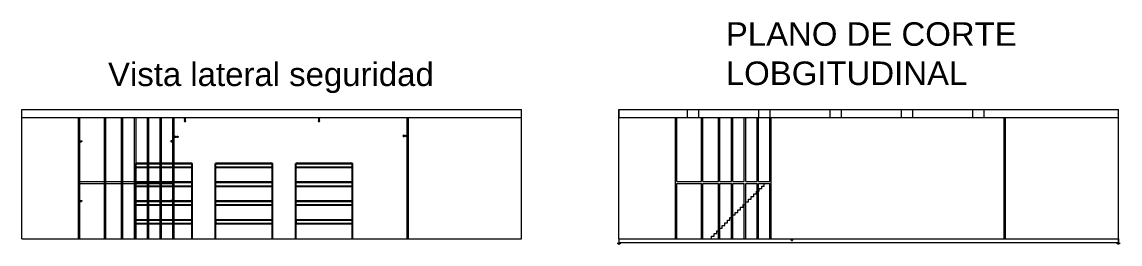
# Model space of a CAD drawing. Header units: millimetres. Extents: x -461 to 1315, y -154 to 152.
# Drawn here: x 1064.2 to 1180.7, y 25 to 48.6 of the extents above; entities that cross this region are included whole.
import ezdxf

# ---------------------------------------------------------------- set-up
doc = ezdxf.new("R2010")
doc.units = ezdxf.units.MM
doc.layers.get('0').update_dxf_attribs({"lineweight": 13})
for name, color, linetype, lineweight in [('A-AREA', 7, 'Continuous', 5), ('A-ROOF', 200, 'Continuous', 13), ('A-WALL', 253, 'Continuous', 15), ('E-AUXL', 72, 'Continuous', 13), ('E-GRND', 5, 'Continuous', 13), ('E-LTNG', 40, 'Continuous', 13), ('S-FNDN', 143, 'Continuous', 13), ('S-STRS', 4, 'Continuous', 13)]:
    doc.layers.add(name, color=color, linetype=linetype, lineweight=lineweight)
doc.layers.add('C-TRAL', color=212, linetype='Continuous')
doc.styles.get("Standard").update_dxf_attribs({"font": 'arial.ttf'})

# ---------------------------------------------------------------- blocks, each defined once
blk = doc.blocks.new('HB75_FACE')
at = {"lineweight": 0}
for p, q in [((-0.4, -4.2), (-0.4, -4)), ((-0.4, -4.2), (-0.4, -4)), ((-0.3, -4.2), (-0.3, -4)), ((-0.3, -4.2), (-0.3, -4)), ((-0.2, -4.2), (-0.2, -4)), ((-0.2, -4.2), (-0.2, -4)), ((-0.2, -4.2), (-0.2, -4)), ((-0.1, -4.2), (-0.1, -4)), ((-0.1, -4.2), (-0.1, -4)), ((0, -4.2), (0, -4)), ((0, -4.2), (0, -4)), ((0.1, -4.2), (0.1, -4)), ((0.1, -4.2), (0.1, -4)), ((0.2, -4.2), (0.2, -4)), ((0.2, -4.2), (0.2, -4)), ((0.2, -4.2), (0.2, -4)), ((0.3, -4.2), (0.3, -4)), ((0.3, -4.2), (0.3, -4)), ((0.4, -4.2), (0.4, -4)), ((0.4, -4.2), (0.4, -4))]:
    blk.add_line(p, q, dxfattribs=at)
for points in [[(-1.5, 0), (-1.5, -0.2, 0.27722), (-1.4, -0.3, 0.0221), (-0.9, -0.4, -0.362038), (-0.6, -0.6, 0.020914), (-0.5, -2.7, 0.377742), (-0.4, -2.7), (0.4, -2.7, 0.377742), (0.5, -2.7, 0.020914), (0.6, -0.6, -0.362038), (0.9, -0.4, 0.0221), (1.4, -0.3, 0.27722), (1.5, -0.2), (1.5, 0)], [(0.3, -3.3), (-0.3, -3.3, -0.379778), (-0.4, -3.3), (-0.5, -2.7), (0.5, -2.7), (0.4, -3.3, -0.379778)], [(-0.4, -6.9), (-0.4, -7.1), (0.4, -7.1), (0.4, -6.9, -0.16948)], [(-0.1, -3.6), (-0.2, -3.9, 0.423228), (-0.1, -3.9), (0.1, -3.9, 0.423228), (0.2, -3.9), (0.1, -3.6), (0.1, -3.6), (0.1, -3.5, 0.969782), (-0.1, -3.5), (-0.1, -3.6)], [(-0.2, -4.4), (-0.2, -4.3, -0.080856), (0.2, -4.3), (0.2, -4.4, 0.093119)]]:
    blk.add_lwpolyline(points, format="xyb", close=True)
at = {"lineweight": 0, "flags": 128}
for points in [[(-0.4, -4), (-0.4, -4), (0.4, -4), (0.4, -4)], [(0.4, -4.2), (-0.4, -4.2), (-0.4, -4), (0.4, -4)], [(0.4, -4.2), (0.4, -4.2), (-0.4, -4.2), (-0.4, -4.2)], [(-0.3, -4), (-0.3, -4), (0.3, -4), (0.3, -4)], [(-0.3, -4.2), (-0.3, -4.2), (0.3, -4.2), (0.3, -4.2)]]:
    blk.add_lwpolyline(points, close=True, dxfattribs=at)
blk.add_lwpolyline([(-0.1, -3.6), (-0.2, -3.6, -0.354119), (-0.2, -3.6), (-0.3, -3.3), (0.3, -3.3), (0.2, -3.6, -0.354119), (0.2, -3.6), (0.1, -3.6)], format="xyb")
blk.add_lwpolyline([(0.1, -3.9), (0.1, -4), (-0.1, -4), (-0.1, -3.9)], close=True)
blk.add_lwpolyline([(0.1, -4.3), (0.1, -4.2), (-0.1, -4.2), (-0.1, -4.3)])
for radius in [1.31, 1.2, 1.06, 1.09, 0.741, 0.665, 0.291]:
    blk.add_circle((0, -5.7), radius)
blk.add_arc((0, 5.7), 6.15, 262.0418, 277.9582)
blk = doc.blocks.new('HB75_SIDE-WALL')
at = {"lineweight": 0}
for p, q in [((-3.9, 0.7), (-3.9, 0.5)), ((-3.8, 0.7), (-3.8, 0.5)), ((-3.8, 0.7), (-3.8, 0.5)), ((-3.8, 0.7), (-3.8, 0.5)), ((-3.7, 3.7), (-3.7, 3.6)), ((-3.7, 3.7), (-3.7, 3.6)), ((-3.7, 0.7), (-3.7, 0.5)), ((-3.7, 0.7), (-3.7, 0.5)), ((-3.6, 3.7), (-3.6, 3.6)), ((-3.6, 3.7), (-3.6, 3.6)), ((-3.6, 3.7), (-3.6, 3.6)), ((-3.6, 3.7), (-3.6, 3.6)), ((-3.6, 3.7), (-3.6, 3.6)), ((-3.6, 0.7), (-3.6, 0.5)), ((-3.6, 0.7), (-3.6, 0.5)), ((-3.6, 0.7), (-3.6, 0.5)), ((-3.5, 3.7), (-3.5, 3.6)), ((-3.5, 3.7), (-3.5, 3.6)), ((-3.5, 3.7), (-3.5, 3.6)), ((-3.5, 3.7), (-3.5, 3.6)), ((-3.5, 3.7), (-3.5, 3.6)), ((-3.5, 0.7), (-3.5, 0.5)), ((-3.4, 3.7), (-3.4, 3.6)), ((-3.4, 3.7), (-3.4, 3.6)), ((-3.4, 3.7), (-3.4, 3.6)), ((-3.4, 3.7), (-3.4, 3.6)), ((-3.4, 3.7), (-3.4, 3.6)), ((-3.4, 0.7), (-3.4, 0.5)), ((-3.4, 0.7), (-3.4, 0.5)), ((-3.4, 0.7), (-3.4, 0.5)), ((-3.3, 3.7), (-3.3, 3.6)), ((-3.3, 3.7), (-3.3, 3.6)), ((-3.3, 3.7), (-3.3, 3.6)), ((-3.3, 0.7), (-3.3, 0.5)), ((-3.3, 0.7), (-3.3, 0.5)), ((-3.3, 0.7), (-3.3, 0.5)), ((-3.2, 0.7), (-3.2, 0.5)), ((-3.2, 0.7), (-3.2, 0.5)), ((-3.1, 0.7), (-3.1, 0.5)), ((-3.1, 0.7), (-3.1, 0.5))]:
    blk.add_line(p, q, dxfattribs=at)
blk.add_line((-0.9, 2.3), (-0.9, 1.9))
for points in [[(-0.6, 3.6), (-6.5, 3.6), (-6.5, 3.2, 0.023647), (-6.5, 3.2, 0.073045), (-6.3, 2.2, 0.305112), (-6.1, 2.1), (-4.6, 2.1, 0.030231), (-4.6, 2.1, 0.037695), (-3, 2.4, -0.066409), (-0.9, 2.7, 0.383469), (-0.7, 2.9)], [(-5.7, 2.1), (-5.7, 0.9, -0.199735), (-5.8, 1), (-5.8, 2.1)], [(-4.1, 2.2), (-4.1, 0.8, -0.017519), (-5.7, 0.9), (-5.7, 2.1), (-4.6, 2.1, 0.030231), (-4.6, 2.1, 0.011991)], [(-4, 2.2), (-4, 0.8, -0.374579), (-4.1, 0.8), (-4.1, 2.2, 0.002666)], [(-1.3, 2.7, -0.048561), (-1.1, 2.2, -0.15646), (-1.1, 2, -0.064172), (-1.3, 1.4, -0.183015), (-1.4, 1.3, -0.059758), (-2.9, 0.9, 0.070877), (-3.3, 0.9), (-3.5, 0.9, -0.022912), (-4, 0.9), (-4, 2.2, 0.023024), (-3, 2.4, -0.054644)], [(-2.9, 0.9, 0.070877), (-3.3, 0.9), (-3.5, 0.9, -0.022912), (-4, 0.9), (-4, 0.7, 0.414214), (-3.9, 0.7), (-3, 0.7, 0.328756), (-3, 0.7), (-3, 0.9, -0.293652)], [(-1.4, 1.5), (-1.3, 1.5), (-1.4, 1.5, -0.063661), (-3.9, 1.2, 0.062911)], [(-3.3, -0.3), (-3.6, -0.2, -0.354119), (-3.6, -0.2), (-3.6, 0.2, -0.354119), (-3.6, 0.2), (-3.3, 0.3)], [(-3.1, 2.4, -0.006319), (-3.4, 2.3, 0.371824), (-3.3, 2.3), (-1.3, 2.3, 1), (-1.3, 2.4)], [(-3.3, 2.2), (-1.2, 2.2, -1), (-1.2, 2.1), (-3.3, 2.1, -1)], [(-3.3, 2), (-1.3, 2, -1), (-1.3, 1.9), (-3.3, 1.9, -1)], [(-3.3, -0.3), (-3.3, 0.3, -0.379778), (-3.3, 0.4), (-2.7, 0.5), (-2.7, -0.5), (-3.3, -0.4, -0.379778)], [(0, 1.5), (-0.2, 1.5, 0.27722), (-0.3, 1.4, 0.0221), (-0.4, 0.9, -0.362038), (-0.6, 0.6, 0.020914), (-2.7, 0.5, 0.377742), (-2.7, 0.4), (-2.7, -0.4, 0.377742), (-2.7, -0.5, 0.020914), (-0.6, -0.6, -0.362038), (-0.4, -0.9, 0.0221), (-0.3, -1.4, 0.27722), (-0.2, -1.5), (0, -1.5)], [(-0.9, 2.3, -0.414214), (-0.9, 2.2), (-1.1, 2.2), (-1.1, 2.4), (-0.9, 2.4, -0.414214), (-0.9, 2.3)], [(-1.1, 1.8, 0.018604), (-1.1, 2, 0.15646), (-1.1, 2.2, 0.018604), (-1.1, 2.4), (-1.1, 2.4, -0.414214), (-1.1, 2.4), (-1.1, 1.9, -0.414214), (-1.1, 1.8)], [(-1.1, 2), (-0.9, 2, 0.414214), (-0.9, 2), (-0.9, 2.2, 0.414214), (-0.9, 2.2), (-1.1, 2.2)], [(-0.9, 2, 0.414214), (-0.9, 2), (-1.1, 2), (-1.1, 1.9), (-0.9, 1.9, 0.414214), (-0.9, 1.9)]]:
    blk.add_lwpolyline(points, format="xyb", close=True)
at = {"lineweight": 0, "flags": 128}
for points in [[(-3.9, 0.7), (-3.9, 0.7), (-3.1, 0.7), (-3.1, 0.7)], [(-3.9, 0.7), (-3.1, 0.7), (-3.1, 0.5), (-3.9, 0.5)], [(-3.1, 0.5), (-3.1, 0.5), (-3.9, 0.5), (-3.9, 0.5)], [(-3.2, 0.7), (-3.2, 0.7), (-3.8, 0.7), (-3.8, 0.7)], [(-3.2, 0.5), (-3.2, 0.5), (-3.8, 0.5), (-3.8, 0.5)], [(-3.5, 3.7), (-3.7, 3.7), (-3.7, 3.7), (-3.5, 3.7)], [(-3.5, 3.7), (-3.5, 3.7), (-3.7, 3.7), (-3.7, 3.6), (-3.3, 3.6), (-3.3, 3.7), (-3.4, 3.7), (-3.4, 3.7)], [(-3.7, 3.6), (-3.7, 3.6), (-3.3, 3.6), (-3.3, 3.6)], [(-3.3, 3.6), (-3.3, 3.6), (-3.7, 3.6), (-3.7, 3.6)], [(-3.6, 3.6), (-3.6, 3.6), (-3.3, 3.6), (-3.3, 3.6)], [(-3.3, 3.7), (-3.3, 3.7), (-3.4, 3.7), (-3.4, 3.7)]]:
    blk.add_lwpolyline(points, close=True, dxfattribs=at)
blk.add_lwpolyline([(-3.6, 0.4), (-3.6, 0.5), (-3.4, 0.5), (-3.4, 0.4)], close=True)
for points in [[(-3.3, 0.4, 0.386667), (-3.4, 0.4), (-3.6, 0.4, 0.423228), (-3.6, 0.4), (-3.6, 0.2)], [(-1.3, 2.7), (-1.1, 2.2, -0.110268), (-1.1, 2.1), (-1.3, 1.5)]]:
    blk.add_lwpolyline(points, format="xyb")
blk.add_lwpolyline([(-3.3, 0.3), (-3.3, 0.3)])
blk.add_arc((5.7, 0), 6.15, 172.0418, 187.9582)
blk = doc.blocks.new('*U299')
for p, q in [((0, 0), (0, -55)), ((-22, -55), (22, -55)), ((-15, -60), (15, -60)), ((-7, -66), (7, -66))]:
    blk.add_line(p, q)
blk = doc.blocks.new('RETIE - Tierra aislada')
for p, q in [((0, 0), (0, 20)), ((0, 0), (0, -20)), ((0, -20), (-20, -20)), ((0, -24), (-10, -24)), ((0, -28), (-5, -28)), ((0, -20), (20, -20)), ((0, -20), (0, -24)), ((0, -24), (10, -24)), ((0, -24), (0, -28)), ((0, -28), (5, -28))]:
    blk.add_line(p, q)
blk.add_arc((0, -35), 35, 0, 180)

msp = doc.modelspace()

# ---------------------------------------------------------------- linework, layer by layer
at = {"layer": 'A-ROOF'}
for p, q in [((1127.523, 39.255, 0.072), (1180.523, 39.255, 0.072)), ((1127.523, 39.255, 0.072), (1127.523, 38.39, 0.072)), ((1180.523, 38.39, 0.072), (1180.523, 39.255, 0.072))]:
    msp.add_line(p, q, dxfattribs=at)
at = {"layer": 'A-WALL'}
for p, q in [((1064.2, 38.39, 0.024), (1064.2, 39.255, 0.024)), ((1064.2, 39.255, 0.024), (1117.2, 39.255, 0.024)), ((1117.2, 25.525, 0.024), (1117.2, 39.255, 0.024)), ((1127.523, 25.525, 0.072), (1127.523, 39.255, 0.072)), ((1180.523, 25.525, 0.072), (1180.523, 39.255, 0.072)), ((1064.2, 37.525, 0.024), (1064.2, 38.39, 0.024)), ((1064.2, 38.39, 0.024), (1117.2, 38.39, 0.024)), ((1064.2, 25.525, 0.024), (1064.2, 37.525, 0.024)), ((1070.2, 25.525, 0.039), (1070.2, 38.39, 0.024)), ((1070.35, 25.525, 0.034), (1070.35, 38.39, 0.024)), ((1072.95, 25.525, 0.028), (1072.95, 38.39, 0.024)), ((1073.1, 25.525, 0.028), (1073.1, 38.39, 0.024)), ((1074.75, 25.525, 0.028), (1074.75, 38.39, 0.024)), ((1074.9, 25.525, 0.028), (1074.9, 38.39, 0.024)), ((1076.15, 25.525, 0.028), (1076.15, 38.39, 0.024)), ((1076.3, 25.525, 0.028), (1076.3, 38.39, 0.024)), ((1077.5, 25.525, 0.028), (1077.5, 38.39, 0.024)), ((1077.65, 25.525, 0.028), (1077.65, 38.39, 0.024)), ((1078.85, 25.525, 0.056), (1078.85, 38.39, 0.048)), ((1079, 25.525, 0.056), (1079, 38.39, 0.048)), ((1080.2, 25.525, 0.028), (1080.2, 38.39, 0.024)), ((1080.35, 25.525, 0.028), (1080.35, 38.39, 0.024)), ((1105.05, 25.525, 0.034), (1105.05, 38.39, 0.024)), ((1105.2, 25.525, 0.034), (1105.2, 38.39, 0.024)), ((1127.523, 38.39, 0.072), (1180.523, 38.39, 0.072)), ((1133.523, 25.525, 0.087), (1133.523, 38.39, 0.072)), ((1133.673, 31.605, 0.077), (1133.673, 38.39, 0.072)), ((1136.273, 31.605, 0.074), (1136.273, 38.39, 0.072)), ((1136.423, 31.605, 0.074), (1136.423, 38.39, 0.072)), ((1138.073, 31.605, 0.074), (1138.073, 38.39, 0.072)), ((1138.223, 31.605, 0.074), (1138.223, 38.39, 0.072)), ((1139.473, 31.605, 0.074), (1139.473, 38.39, 0.072)), ((1139.623, 31.605, 0.074), (1139.623, 38.39, 0.072)), ((1140.823, 31.605, 0.074), (1140.823, 38.39, 0.072)), ((1140.973, 31.605, 0.074), (1140.973, 38.39, 0.072)), ((1142.173, 31.605, 0.1), (1142.173, 38.39, 0.096)), ((1142.323, 31.605, 0.1), (1142.323, 38.39, 0.096)), ((1143.523, 31.605, 0.074), (1143.523, 38.39, 0.072)), ((1143.673, 25.525, 0.076), (1143.673, 38.39, 0.072)), ((1168.373, 25.525, 0.082), (1168.373, 38.39, 0.072)), ((1168.523, 25.525, 0.082), (1168.523, 38.39, 0.072)), ((1070.2, 31.605, 0.026), (1080.2, 31.605, 0.026)), ((1133.673, 31.605, 0.074), (1136.273, 31.605, 0.074)), ((1136.423, 31.605, 0.074), (1138.073, 31.605, 0.074)), ((1138.223, 31.605, 0.074), (1139.473, 31.605, 0.074)), ((1139.623, 31.605, 0.074), (1140.823, 31.605, 0.074)), ((1140.973, 31.605, 0.074), (1142.173, 31.605, 0.074)), ((1142.323, 31.605, 0.074), (1143.523, 31.605, 0.074)), ((1070.2, 31.405, 0.026), (1080.2, 31.405, 0.026)), ((1133.673, 25.525, 0.082), (1133.673, 31.405, 0.077)), ((1133.673, 31.405, 0.074), (1136.273, 31.405, 0.074)), ((1136.273, 25.525, 0.076), (1136.273, 31.405, 0.074)), ((1136.423, 31.405, 0.074), (1138.073, 31.405, 0.074)), ((1136.423, 25.525, 0.076), (1136.423, 31.405, 0.074)), ((1138.073, 25.525, 0.076), (1138.073, 31.405, 0.074)), ((1138.223, 31.405, 0.074), (1139.473, 31.405, 0.074)), ((1138.223, 25.525, 0.076), (1138.223, 31.405, 0.074)), ((1139.473, 25.525, 0.076), (1139.473, 31.405, 0.074)), ((1139.623, 31.405, 0.074), (1140.823, 31.405, 0.074)), ((1139.623, 25.525, 0.076), (1139.623, 31.405, 0.074)), ((1140.823, 25.525, 0.076), (1140.823, 31.405, 0.074)), ((1140.973, 31.405, 0.074), (1142.173, 31.405, 0.074)), ((1140.973, 25.525, 0.076), (1140.973, 31.405, 0.074)), ((1142.173, 25.525, 0.104), (1142.173, 31.405, 0.1)), ((1142.323, 31.405, 0.074), (1143.523, 31.405, 0.074)), ((1142.323, 25.525, 0.104), (1142.323, 31.405, 0.1)), ((1143.523, 25.525, 0.076), (1143.523, 31.405, 0.074)), ((1064.2, 25.525, 0.024), (1117.2, 25.525, 0.024)), ((1064.2, 25.525, 0.024), (1070.2, 25.525, 0.039)), ((1127.523, 25.525, 0.072), (1180.523, 25.525, 0.072))]:
    msp.add_line(p, q, dxfattribs=at)
at = {"layer": 'C-TRAL'}
for p, q in [((1076.237, 31.525, 0.063), (1076.237, 33.525, 0.063)), ((1076.237, 33.125, 0.063), (1082.237, 33.125, 0.063)), ((1084.737, 31.525, 0.062), (1084.737, 33.525, 0.062)), ((1084.737, 33.125, 0.062), (1090.737, 33.125, 0.062)), ((1093.237, 31.525, 0.085), (1093.237, 33.525, 0.085)), ((1093.237, 33.125, 0.085), (1099.237, 33.125, 0.085)), ((1076.237, 29.525, 0.063), (1076.237, 31.525, 0.063)), ((1084.737, 29.525, 0.062), (1084.737, 31.525, 0.062)), ((1093.237, 29.525, 0.085), (1093.237, 31.525, 0.085)), ((1076.237, 31.125, 0.063), (1082.237, 31.125, 0.063)), ((1084.737, 31.125, 0.062), (1090.737, 31.125, 0.062)), ((1093.237, 31.125, 0.085), (1099.237, 31.125, 0.085)), ((1076.237, 27.525, 0.063), (1076.237, 29.525, 0.063)), ((1076.237, 29.125, 0.063), (1082.237, 29.125, 0.063)), ((1078.737, 29.525, 0.063), (1078.737, 29.525, 0.063)), ((1084.737, 27.525, 0.062), (1084.737, 29.525, 0.062)), ((1084.737, 29.125, 0.062), (1090.737, 29.125, 0.062)), ((1087.237, 29.525, 0.062), (1087.237, 29.525, 0.062)), ((1093.237, 27.525, 0.085), (1093.237, 29.525, 0.085)), ((1093.237, 29.125, 0.085), (1099.237, 29.125, 0.085)), ((1095.737, 29.525, 0.085), (1095.737, 29.525, 0.085)), ((1076.237, 27.525, 0.063), (1076.237, 27.125, 0.063)), ((1076.237, 27.125, 0.063), (1082.237, 27.125, 0.063)), ((1084.737, 27.525, 0.062), (1084.737, 27.125, 0.062)), ((1084.737, 27.125, 0.062), (1090.737, 27.125, 0.062)), ((1093.237, 27.525, 0.085), (1093.237, 27.125, 0.085)), ((1093.237, 27.125, 0.085), (1099.237, 27.125, 0.085))]:
    msp.add_line(p, q, dxfattribs=at)
for points, elevation in [([(1076.237, 33.525), (1082.237, 33.525)], 0.063), ([(1084.737, 33.525), (1090.737, 33.525)], 0.062), ([(1093.237, 33.525), (1099.237, 33.525)], 0.085), ([(1076.237, 31.525), (1082.237, 31.525)], 0.063), ([(1084.737, 31.525), (1090.737, 31.525)], 0.062), ([(1093.237, 31.525), (1099.237, 31.525)], 0.085), ([(1076.237, 29.525), (1082.237, 29.525)], 0.063), ([(1084.737, 29.525), (1090.737, 29.525)], 0.062), ([(1093.237, 29.525), (1099.237, 29.525)], 0.085)]:
    msp.add_lwpolyline(points, close=True, dxfattribs=dict(at, elevation=elevation))
for points, elevation in [([(1082.237, 33.525), (1082.237, 31.525), (1082.237, 29.525), (1082.237, 27.525), (1082.237, 25.525)], 0.039), ([(1090.737, 33.525), (1090.737, 31.525), (1090.737, 29.525), (1090.737, 27.525), (1090.737, 25.525)], 0.038), ([(1099.237, 33.525), (1099.237, 31.525), (1099.237, 29.525), (1099.237, 27.525), (1099.237, 25.525)], 0.061), ([(1076.237, 25.525), (1076.237, 27.525), (1082.237, 27.525)], 0.063), ([(1084.737, 25.525), (1084.737, 27.525), (1090.737, 27.525)], 0.062), ([(1093.237, 25.525), (1093.237, 27.525), (1099.237, 27.525)], 0.085)]:
    msp.add_lwpolyline(points, dxfattribs=dict(at, elevation=elevation))
at = {"layer": 'E-AUXL'}
for p, q in [((1134.795, 38.39, 0.072), (1134.795, 39.255, 0.072)), ((1135.995, 38.39, 0.072), (1135.995, 39.255, 0.072)), ((1142.359, 38.39, 0.144), (1142.359, 39.255, 0.144)), ((1143.559, 38.39, 0.144), (1143.559, 39.255, 0.144)), ((1149.923, 38.39, 0.144), (1149.923, 39.255, 0.144)), ((1151.123, 38.39, 0.144), (1151.123, 39.255, 0.144)), ((1157.487, 38.39, 0.144), (1157.487, 39.255, 0.144)), ((1158.687, 38.39, 0.144), (1158.687, 39.255, 0.144)), ((1165.051, 38.39, 0.144), (1165.051, 39.255, 0.144)), ((1166.251, 38.39, 0.144), (1166.251, 39.255, 0.144))]:
    msp.add_line(p, q, dxfattribs=at)
at = {"layer": 'E-LTNG'}
for p, q in [((1127.523, 38.509, 0.072), (1127.547, 38.509, 0.072)), ((1127.539, 38.83, 0.072), (1127.546, 38.85, 0.072)), ((1180.475, 38.509, 0.072), (1180.499, 38.509, 0.072)), ((1180.491, 38.83, 0.072), (1180.498, 38.85, 0.072))]:
    msp.add_line(p, q, dxfattribs=at)
for centre in [(1127.547, 38.85, 0.072), (1180.499, 38.85, 0.072)]:
    msp.add_arc(centre, 0.00123, 90, 166.31953, dxfattribs=at)
at = {"layer": 'S-FNDN'}
for p, q in [((1127.523, 25.525, 0.072), (1127.523, 25.125, 0.072)), ((1127.523, 25.125, 0.072), (1180.523, 25.125, 0.072)), ((1180.523, 25.525, 0.072), (1180.523, 25.125, 0.072))]:
    msp.add_line(p, q, dxfattribs=at)
at = {"layer": 'S-STRS'}
for p, q in [((1142.106, 30.285, 1.296), (1142.106, 30.565, 1.296)), ((1142.106, 30.565, 1.296), (1142.386, 30.565, 1.296)), ((1142.386, 30.565, 1.368), (1142.386, 30.845, 1.368)), ((1142.386, 30.845, 1.368), (1142.666, 30.845, 1.368)), ((1142.666, 30.845, 1.44), (1142.666, 31.125, 1.44)), ((1142.666, 31.125, 1.44), (1142.946, 31.125, 1.44)), ((1142.946, 31.125, 1.512), (1142.946, 31.405, 1.512)), ((1142.946, 31.405, 1.512), (1143.226, 31.405, 1.512)), ((1140.706, 28.885, 0.936), (1140.706, 29.165, 0.936)), ((1140.706, 29.165, 0.936), (1140.986, 29.165, 0.936)), ((1140.986, 29.165, 1.008), (1140.986, 29.445, 1.008)), ((1140.986, 29.445, 1.008), (1141.266, 29.445, 1.008)), ((1141.266, 29.445, 1.08), (1141.266, 29.725, 1.08)), ((1141.266, 29.725, 1.08), (1141.546, 29.725, 1.08)), ((1141.546, 29.725, 1.152), (1141.546, 30.005, 1.152)), ((1141.546, 30.005, 1.152), (1141.826, 30.005, 1.152)), ((1141.826, 30.005, 1.224), (1141.826, 30.285, 1.224)), ((1141.826, 30.285, 1.224), (1142.106, 30.285, 1.224)), ((1139.586, 27.765, 0.648), (1139.586, 28.045, 0.648)), ((1139.586, 28.045, 0.648), (1139.866, 28.045, 0.648)), ((1139.866, 28.045, 0.72), (1139.866, 28.325, 0.72)), ((1139.866, 28.325, 0.72), (1140.146, 28.325, 0.72)), ((1140.146, 28.325, 0.792), (1140.146, 28.605, 0.792)), ((1140.146, 28.605, 0.792), (1140.426, 28.605, 0.792)), ((1140.426, 28.605, 0.864), (1140.426, 28.885, 0.864)), ((1140.426, 28.885, 0.864), (1140.706, 28.885, 0.864)), ((1138.466, 26.645, 0.36), (1138.466, 26.925, 0.36)), ((1138.466, 26.925, 0.36), (1138.746, 26.925, 0.36)), ((1138.746, 26.925, 0.432), (1138.746, 27.205, 0.432)), ((1138.746, 27.205, 0.432), (1139.026, 27.205, 0.432)), ((1139.026, 27.205, 0.504), (1139.026, 27.485, 0.504)), ((1139.026, 27.485, 0.504), (1139.306, 27.485, 0.504)), ((1139.306, 27.485, 0.576), (1139.306, 27.765, 0.576)), ((1139.306, 27.765, 0.576), (1139.586, 27.765, 0.576)), ((1137.346, 25.525, 0.072), (1137.346, 25.805, 0.072)), ((1137.346, 25.805, 0.072), (1137.626, 25.805, 0.072)), ((1137.626, 25.805, 0.144), (1137.626, 26.085, 0.144)), ((1137.626, 26.085, 0.144), (1137.906, 26.085, 0.144)), ((1137.906, 26.085, 0.216), (1137.906, 26.365, 0.216)), ((1137.906, 26.365, 0.216), (1138.186, 26.365, 0.216)), ((1138.186, 26.365, 0.288), (1138.186, 26.645, 0.288)), ((1138.186, 26.645, 0.288), (1138.466, 26.645, 0.288))]:
    msp.add_line(p, q, dxfattribs=at)

# ---------------------------------------------------------------- block references
at = {"layer": 'E-AUXL'}
for name, p, xscale, yscale, zscale in [('HB75_FACE', (1081.489, 38.39, 0.024), -0.05973450935141873, 0.05973450935141873, 0.05973450935141873), ('HB75_FACE', (1095.711, 38.39, 0.024), -0.05973450935141873, 0.05973450935141873, 0.05973450935141873), ('HB75_SIDE-WALL', (1070.35, 35.798), -0.03046007005135653, 0.03046007005135653, 0.03046007005135653), ('HB75_SIDE-WALL', (1080.2, 35.798), 0.03046007005135653, 0.03046007005135653, 0.03046007005135653), ('HB75_SIDE-WALL', (1070.35, 29.46), -0.03046007005135653, 0.03046007005135653, 0.03046007005135653), ('HB75_SIDE-WALL', (1080.2, 29.46), 0.03046007005135653, 0.03046007005135653, 0.03046007005135653)]:
    msp.add_blockref(name, p, dxfattribs=dict(at, xscale=xscale, yscale=yscale, zscale=zscale))
at = {"layer": 'E-AUXL', "yscale": 0.05973450935141873, "zscale": 0.05973450935141873}
for p, xscale, rotation in [((1080.35, 36.351, 0.024), 0.05973450935141873, 90.00000000000001), ((1105.05, 36.451, 0.024), -0.05973450935141873, 270)]:
    msp.add_blockref('HB75_FACE', p, dxfattribs=dict(at, xscale=xscale, rotation=rotation))
at = {"layer": 'E-GRND', "xscale": 0.008603423977728217, "yscale": 0.008603423977728217, "zscale": 0.008603423977728217}
for p in [(1127.524, 25.525), (1180.492, 25.538)]:
    msp.add_blockref('*U299', p, dxfattribs=at)
at = {"layer": 'E-GRND', "xscale": 0.004077347847357617, "yscale": 0.004077347847357617, "zscale": 0.004077347847357617, "rotation": 180}
msp.add_blockref('RETIE - Tierra aislada', (1145.868, 25.354), dxfattribs=at)

# ---------------------------------------------------------------- texts
at = {"layer": 'A-AREA', "char_height": 2.5, "attachment_point": 1}
for s, insert in [('PLANO DE CORTE LOBGITUDINAL', (1138.865, 48.522, 0.024)), ('Vista lateral seguridad', (1073.331, 44.246, 0.024))]:
    msp.add_mtext_dynamic_manual_height_columns(s, width=46.63284, gutter_width=12.5, heights=[0], dxfattribs=dict(at, insert=insert))

doc.saveas('drawing.dxf')
